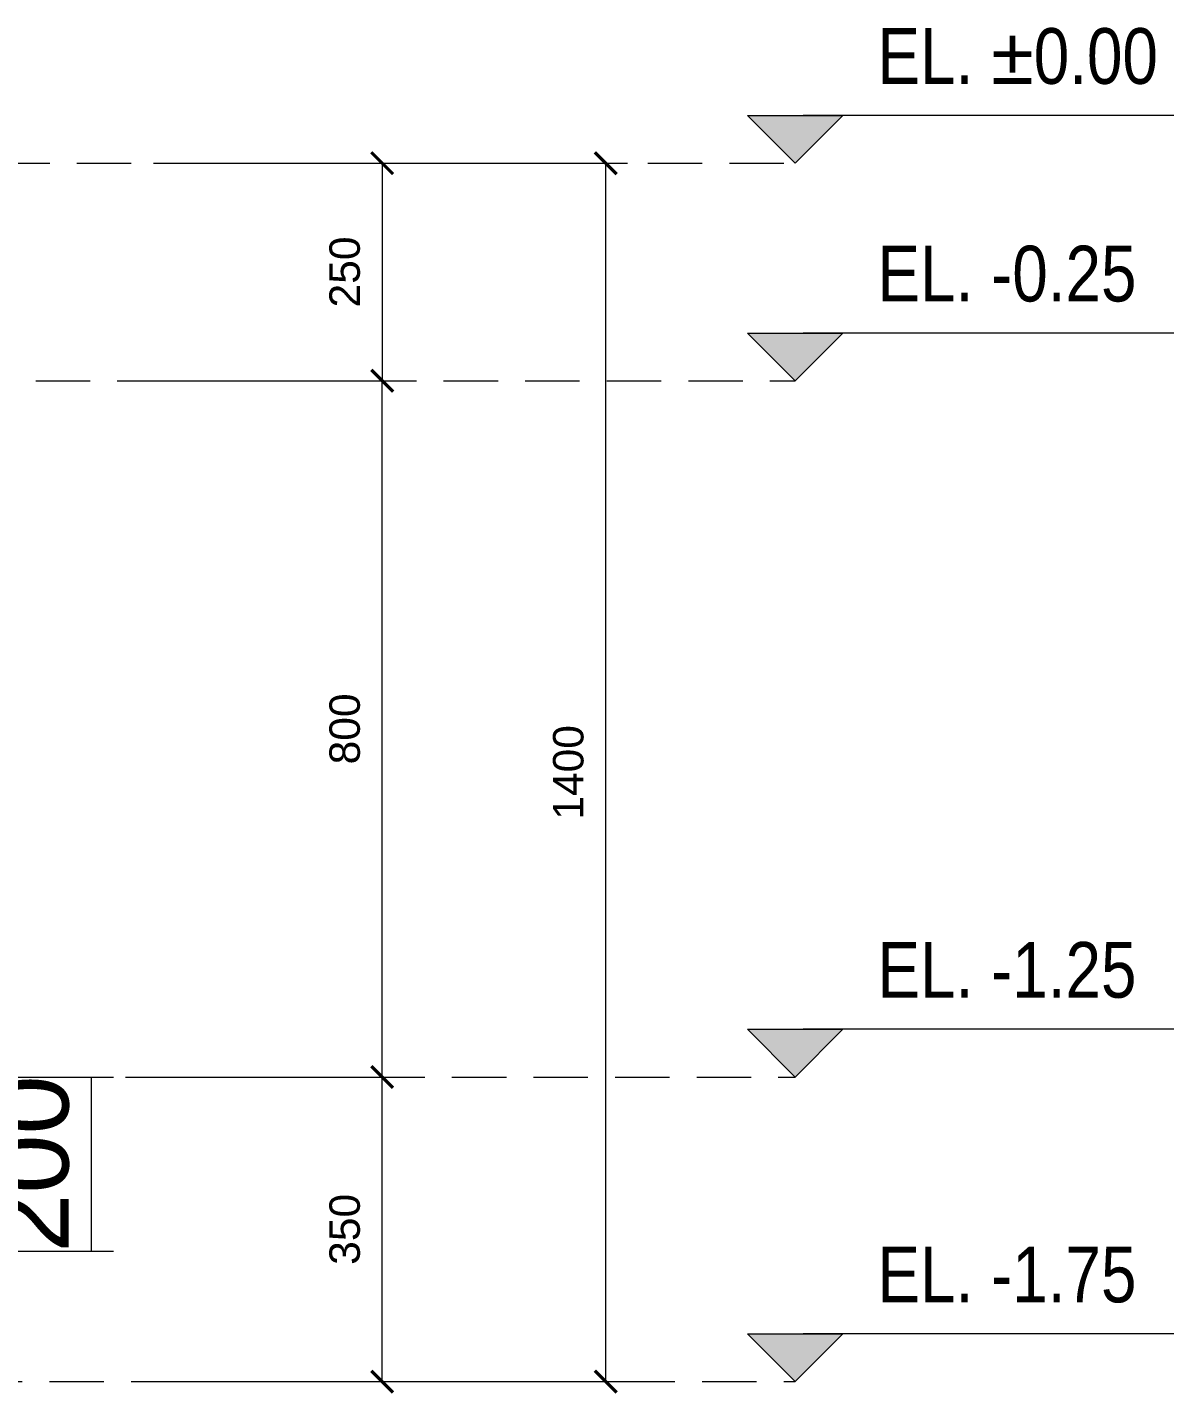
# Model space of a CAD drawing. Header units: millimetres. Extents: x -322387 to 1539330, y -108868 to 282714.
# Drawn here: x -322232.71 to -322227.44, y -108859.7 to -108853.42 of the extents above; entities that cross this region are included whole.
import ezdxf

# ---------------------------------------------------------------- set-up
doc = ezdxf.new("R2010")
doc.units = ezdxf.units.MM
doc.header["$MEASUREMENT"] = 0
doc.linetypes.add('HIDDEN', pattern=[0.375, 0.25, -0.125])
doc.linetypes.add('HIDDEN2', pattern=[0.1875, 0.125, -0.0625])
doc.layers.add('AS', color=8, linetype='HIDDEN2', lineweight=5)
doc.layers.add('DIM', color=1, linetype='Continuous', lineweight=5)
doc.layers.add('TX', color=2, linetype='Continuous')
doc.styles.get("Standard").update_dxf_attribs({"font": 'arial.ttf'})
doc.styles.add('tx1', font='swissc.ttf', dxfattribs={"height": 0.2})
doc.dimstyles.new('25 besar', dxfattribs={"dimtxt": 0.35, "dimasz": 0.1, "dimexe": 0.1, "dimexo": 0.1, "dimgap": 0.1, "dimtad": 1, "dimtoh": 1, "dimdec": 0, "dimlfac": 250, "dimtxsty": 'Standard', "dimblk": 'ARCHTICK', "dimcen": 0.1, "dimclrd": 1, "dimclre": 1, "dimclrt": 4, "dimadec": 0, "dimazin": 0, "dimtfac": 1, "dimtdec": 0, "dimtix": 1, "dimtmove": 0, "dimatfit": 3, "dimfxl": 1, "dimlwd": 5, "dimlwe": 5, "dimarcsym": 0})

# ---------------------------------------------------------------- blocks, each defined once
blk = doc.blocks.new('_ArchTick')
at = {"color": 0, "linetype": 'ByBlock', "const_width": 0.15}
blk.add_lwpolyline([(-0.5, -0.5), (0.5, 0.5)], dxfattribs=at)
blk = doc.blocks.new('*D956')
at = {"color": 1, "lineweight": 5, "transparency": 16777216}
for p, q in [((-322232.1245, -108854.0417), (-322230.974, -108854.0417)), ((-322231.074, -108854.0417), (-322231.074, -108855.0417)), ((-322232.1245, -108855.0417), (-322230.974, -108855.0417))]:
    blk.add_line(p, q, dxfattribs=at)
at = {"layer": 'Defpoints', "color": 0, "transparency": 16777216}
for p in [(-322232.2245, -108854.0417), (-322232.2245, -108855.0417), (-322231.074, -108855.0417)]:
    blk.add_point(p, dxfattribs=at)
at = {"color": 1, "lineweight": 5, "transparency": 16777216, "xscale": 0.1, "yscale": 0.1, "zscale": 0.1}
for p, rotation in [((-322231.074, -108854.0417), 90), ((-322231.074, -108855.0417), 270)]:
    blk.add_blockref('_ArchTick', p, dxfattribs=dict(at, rotation=rotation))
at = {"color": 4, "transparency": 16777216, "insert": (-322231.2455, -108854.5417), "char_height": 0.35, "attachment_point": 5, "rotation": 90}
blk.add_mtext('{\\H0.4x;250}', dxfattribs=at)
blk = doc.blocks.new('*D957')
at = {"color": 1, "lineweight": 5, "transparency": 16777216}
for p, q in [((-322232.1245, -108855.0417), (-322230.974, -108855.0417)), ((-322231.074, -108858.2417), (-322231.074, -108855.0417)), ((-322232.1245, -108858.2417), (-322230.974, -108858.2417))]:
    blk.add_line(p, q, dxfattribs=at)
at = {"layer": 'Defpoints', "color": 0, "transparency": 16777216}
for p in [(-322232.2245, -108855.0417), (-322231.074, -108855.0417), (-322232.2245, -108858.2417)]:
    blk.add_point(p, dxfattribs=at)
at = {"color": 1, "lineweight": 5, "transparency": 16777216, "xscale": 0.1, "yscale": 0.1, "zscale": 0.1}
for p, rotation in [((-322231.074, -108855.0417), 90), ((-322231.074, -108858.2417), 270)]:
    blk.add_blockref('_ArchTick', p, dxfattribs=dict(at, rotation=rotation))
at = {"color": 4, "transparency": 16777216, "insert": (-322231.2455, -108856.6417), "char_height": 0.35, "attachment_point": 5, "rotation": 90}
blk.add_mtext('{\\H0.4x;800}', dxfattribs=at)
blk = doc.blocks.new('*D958')
at = {"color": 1, "lineweight": 5, "transparency": 16777216}
for p, q in [((-322232.1245, -108858.2417), (-322230.974, -108858.2417)), ((-322231.074, -108859.6417), (-322231.074, -108858.2417)), ((-322232.1245, -108859.6417), (-322230.974, -108859.6417))]:
    blk.add_line(p, q, dxfattribs=at)
at = {"layer": 'Defpoints', "color": 0, "transparency": 16777216}
for p in [(-322232.2245, -108858.2417), (-322231.074, -108858.2417), (-322232.2245, -108859.6417)]:
    blk.add_point(p, dxfattribs=at)
at = {"color": 1, "lineweight": 5, "transparency": 16777216, "xscale": 0.1, "yscale": 0.1, "zscale": 0.1}
for p, rotation in [((-322231.074, -108858.2417), 90), ((-322231.074, -108859.6417), 270)]:
    blk.add_blockref('_ArchTick', p, dxfattribs=dict(at, rotation=rotation))
at = {"color": 4, "transparency": 16777216, "insert": (-322231.2455, -108858.9417), "char_height": 0.35, "attachment_point": 5, "rotation": 90}
blk.add_mtext('{\\H0.4x;350}', dxfattribs=at)
blk = doc.blocks.new('*D959')
at = {"color": 1, "lineweight": 5, "transparency": 16777216}
for p, q in [((-322230.974, -108854.0417), (-322229.9462, -108854.0417)), ((-322230.0462, -108859.6417), (-322230.0462, -108854.0417)), ((-322230.974, -108859.6417), (-322229.9462, -108859.6417))]:
    blk.add_line(p, q, dxfattribs=at)
at = {"layer": 'Defpoints', "color": 0, "transparency": 16777216}
for p in [(-322231.074, -108854.0417), (-322230.0462, -108854.0417), (-322231.074, -108859.6417)]:
    blk.add_point(p, dxfattribs=at)
at = {"color": 1, "lineweight": 5, "transparency": 16777216, "xscale": 0.1, "yscale": 0.1, "zscale": 0.1}
for p, rotation in [((-322230.0462, -108854.0417), 90), ((-322230.0462, -108859.6417), 270)]:
    blk.add_blockref('_ArchTick', p, dxfattribs=dict(at, rotation=rotation))
at = {"color": 4, "transparency": 16777216, "insert": (-322230.2177, -108856.8417), "char_height": 0.35, "attachment_point": 5, "rotation": 90}
blk.add_mtext('{\\H0.4x;1400}', dxfattribs=at)
blk = doc.blocks.new('*D967')
at = {"color": 1, "lineweight": 5, "transparency": 16777216}
for p, q in [((-322233.6531, -108858.2417), (-322232.3093, -108858.2417)), ((-322232.4093, -108859.0417), (-322232.4093, -108858.2417)), ((-322233.6531, -108859.0417), (-322232.3093, -108859.0417))]:
    blk.add_line(p, q, dxfattribs=at)
at = {"layer": 'Defpoints', "color": 0, "transparency": 16777216}
for p in [(-322233.7531, -108858.2417), (-322232.4093, -108858.2417), (-322233.7531, -108859.0417)]:
    blk.add_point(p, dxfattribs=at)
at = {"color": 4, "transparency": 16777216, "insert": (-322232.688, -108858.6417), "char_height": 0.35, "attachment_point": 5, "rotation": 90}
blk.add_mtext('200', dxfattribs=at)

msp = doc.modelspace()

# ---------------------------------------------------------------- hatches: boundary and pattern name
at = {"layer": 'DIM'}
for points in [[(-322229.3954, -108853.8223), (-322228.9567, -108853.8223), (-322229.176, -108854.0417)], [(-322229.3954, -108854.8223), (-322228.9567, -108854.8223), (-322229.176, -108855.0417)], [(-322229.3954, -108858.0223), (-322228.9567, -108858.0223), (-322229.176, -108858.2417)], [(-322229.3954, -108859.4223), (-322228.9567, -108859.4223), (-322229.176, -108859.6417)]]:
    msp.add_hatch(color=256, dxfattribs=at).paths.add_polyline_path(points)

# ---------------------------------------------------------------- linework, layer by layer
at = {"layer": 'AS', "linetype": 'HIDDEN'}
for points in [[(-322232.8523, -108854.0417), (-322229.176, -108854.0417)], [(-322236.4163, -108855.0417), (-322229.176, -108855.0417)], [(-322233.7531, -108858.2417), (-322229.176, -108858.2417)], [(-322233.3531, -108859.6417), (-322229.176, -108859.6417)]]:
    msp.add_lwpolyline(points, dxfattribs=at)
at = {"layer": 'DIM'}
for p, q in [((-322227.4357, -108853.8223), (-322229.1393, -108853.8223)), ((-322227.4357, -108854.8223), (-322229.1393, -108854.8223)), ((-322227.4357, -108858.0223), (-322229.1393, -108858.0223)), ((-322227.4357, -108859.4223), (-322229.1393, -108859.4223))]:
    msp.add_line(p, q, dxfattribs=at)
for points in [[(-322229.176, -108854.0417), (-322229.3954, -108853.8223), (-322228.9567, -108853.8223)], [(-322229.176, -108855.0417), (-322229.3954, -108854.8223), (-322228.9567, -108854.8223)], [(-322229.176, -108858.2417), (-322229.3954, -108858.0223), (-322228.9567, -108858.0223)], [(-322229.176, -108859.6417), (-322229.3954, -108859.4223), (-322228.9567, -108859.4223)]]:
    msp.add_lwpolyline(points, close=True, dxfattribs=at)

# ---------------------------------------------------------------- texts
at = {"layer": 'TX', "color": 7, "style": 'tx1'}
for s, p in [('EL. %%P0.00 ', (-322228.7968, -108853.6772)), ('EL. -0.25', (-322228.7968, -108854.6772)), ('EL. -1.25 ', (-322228.7968, -108857.8772)), ('EL. -1.75', (-322228.7968, -108859.2772))]:
    msp.add_text(s, height=0.256, dxfattribs=at).set_placement(p)

# ---------------------------------------------------------------- dimensions: what is measured, and where the dimension line sits
for base, p1, p2, angle, picture, middle in [((-322231.074, -108855.0417), (-322232.2245, -108854.0417), (-322232.2245, -108855.0417), 90, '*D956', (-322231.2455, -108854.5417)), ((-322230.0462, -108854.0417), (-322231.074, -108859.6417), (-322231.074, -108854.0417), 270, '*D959', (-322230.2177, -108856.8417)), ((-322231.074, -108855.0417), (-322232.2245, -108858.2417), (-322232.2245, -108855.0417), 270, '*D957', (-322231.2455, -108856.6417)), ((-322231.074, -108858.2417), (-322232.2245, -108859.6417), (-322232.2245, -108858.2417), 270, '*D958', (-322231.2455, -108858.9417))]:
    dim = msp.add_linear_dim(base=base, p1=p1, p2=p2, angle=angle, text='{\\H0.4x;<>}', dimstyle='25 besar')
    dim.commit()
    dim.dimension.update_dxf_attribs({"geometry": picture, "text_midpoint": middle})
dim = msp.add_linear_dim(base=(-322232.4093, -108858.2417), p1=(-322233.7531, -108859.0417), p2=(-322233.7531, -108858.2417), angle=90, dimstyle='25 besar')
dim.commit()
dim.dimension.update_dxf_attribs({"geometry": '*D967', "text_midpoint": (-322232.688, -108858.6417)})

doc.saveas('drawing.dxf')
